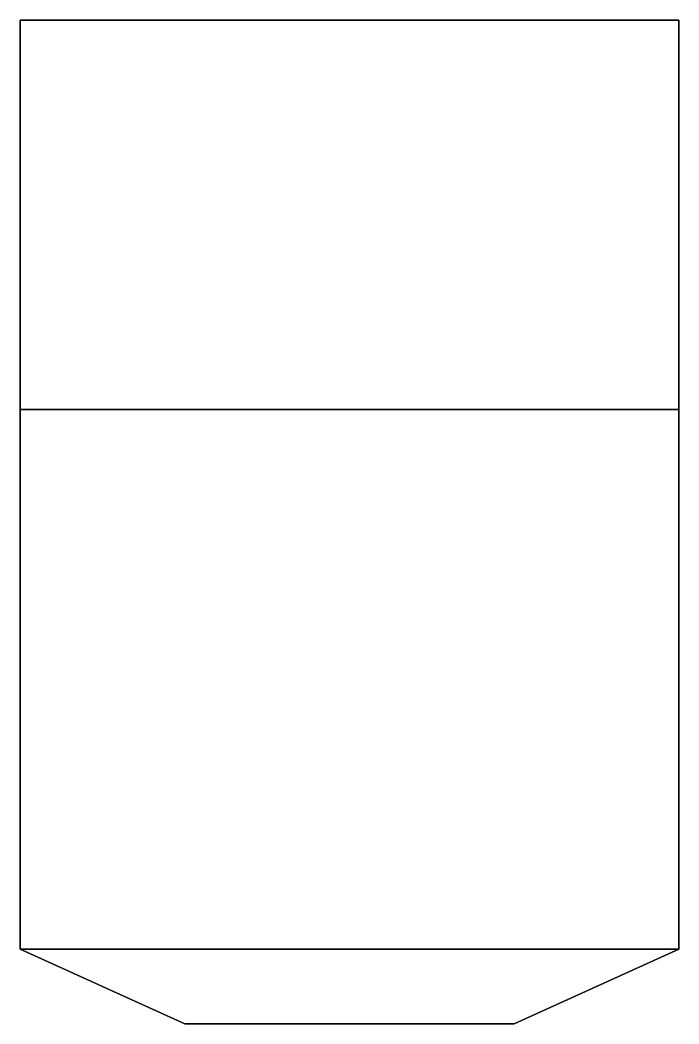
# Model space of a CAD drawing. Extents: x -0.88 to 0.88, y -1.61 to 1.07.
import ezdxf

# ---------------------------------------------------------------- set-up
doc = ezdxf.new("R2010")
doc.units = 0
doc.layers.add('TURRET', color=2, linetype='CONTINUOUS')

msp = doc.modelspace()

# ---------------------------------------------------------------- linework, layer by layer
at = {"layer": 'TURRET'}
for points in [[(-0.88, 1.07, 3.23), (-0.88, -1.41, 3.23), (-0.88, -1.41, 4.2), (-0.88, 0.03, 4.2)], [(0.88, 0.03, 4.2), (0.88, 1.07, 3.23), (-0.88, 1.07, 3.23), (-0.88, 0.03, 4.2)], [(0.88, 1.07, 3.23), (0.88, -1.41, 3.23), (-0.88, -1.41, 3.23), (-0.88, 1.07, 3.23)], [(0.88, -1.41, 4.2), (0.88, -1.41, 3.23), (0.88, 1.07, 3.23), (0.88, 0.03, 4.2)], [(-0.88, 0.03, 4.2), (-0.88, -1.41, 4.2), (0.88, -1.41, 4.2), (0.88, 0.03, 4.2)], [(-0.88, -1.41, 3.23), (-0.44, -1.61, 3.23), (-0.44, -1.61, 4.2), (-0.88, -1.41, 4.2)], [(-0.88, -1.41, 4.2), (-0.44, -1.61, 4.2), (0.44, -1.61, 4.2), (0.88, -1.41, 4.2)], [(0.88, -1.41, 3.23), (0.44, -1.61, 3.23), (-0.44, -1.61, 3.23), (-0.88, -1.41, 3.23)], [(0.44, -1.61, 4.2), (0.44, -1.61, 3.23), (0.88, -1.41, 3.23), (0.88, -1.41, 4.2)], [(-0.44, -1.61, 4.2), (-0.44, -1.61, 3.23), (0.44, -1.61, 3.23), (0.44, -1.61, 4.2)]]:
    msp.add_3dface(points, dxfattribs=at)

doc.saveas('drawing.dxf')
